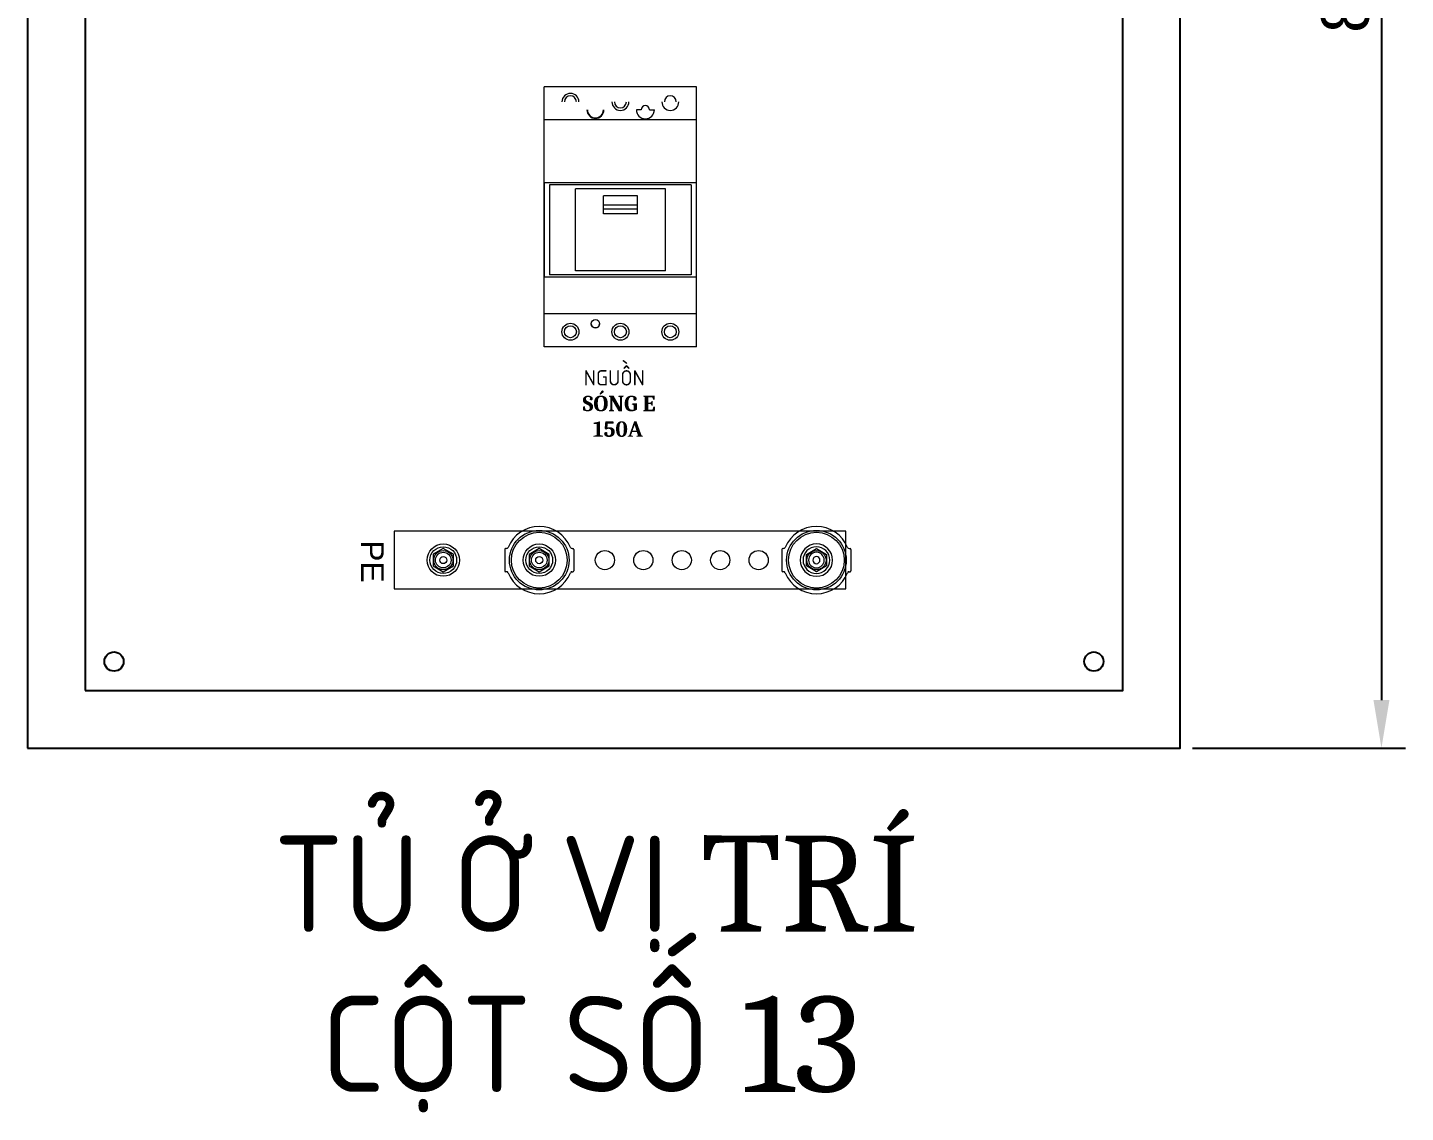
# Model space of a CAD drawing. Extents: x 223136 to 348136, y -32544 to -4064.
# Drawn here: x 240562 to 241279, y -31400 to -30835 of the extents above; entities that cross this region are included whole.
import ezdxf

# ---------------------------------------------------------------- set-up
doc = ezdxf.new("R2010")
doc.units = 0
doc.header["$LTSCALE"] = 20
doc.header["$MEASUREMENT"] = 0
doc.layers.add('busbar support', color=7, linetype='Continuous', lineweight=13)
doc.styles.add('Arial$001', font='arial.ttf', dxfattribs={"height": 0.828039})
doc.dimstyles.get("Standard").update_dxf_attribs({"dimtxt": 0.18, "dimasz": 0.18, "dimexe": 0.18, "dimexo": 0.0625, "dimgap": 0.09, "dimtad": 0, "dimtih": 1, "dimtoh": 1, "dimdec": 4, "dimzin": 0, "dimdsep": 46, "dimtxsty": 'Standard', "dimcen": 0.09, "dimadec": 0, "dimazin": 0, "dimtfac": 1, "dimtdec": 4, "dimtofl": 0, "dimtmove": 0, "dimatfit": 3, "dimfxl": 0, "dimtolj": 1, "dimtzin": 0, "dimarcsym": 0})

# ---------------------------------------------------------------- blocks, each defined once
blk = doc.blocks.new('*D68')
at = {"color": 0, "lineweight": -2, "transparency": 16777216}
for p, q in [((241168.25, -30410), (241279.17, -30410)), ((241266.67, -30435), (241266.67, -31185)), ((241168.25, -31210), (241279.17, -31210))]:
    blk.add_line(p, q, dxfattribs=at)
at = {"color": 0, "transparency": 16777216}
for points in [[(241262.5, -30435), (241270.83, -30435), (241266.67, -30410)], [(241262.5, -31185), (241270.83, -31185), (241266.67, -31210)]]:
    blk.add_solid(points, dxfattribs=at)
at = {"layer": 'Defpoints', "color": 0, "transparency": 16777216}
for p in [(241162, -30410), (241162, -31210), (241266.67, -31210)]:
    blk.add_point(p, dxfattribs=at)
at = {"color": 0, "transparency": 16777216, "insert": (241247.92, -30810), "char_height": 25, "attachment_point": 5, "rotation": 90}
blk.add_mtext('800', dxfattribs=at)
blk = doc.blocks.new('REGET')
at = {"layer": 'busbar support', "color": 40, "lineweight": 13, "ltscale": 0.6}
blk.add_lwpolyline([(259552.21, -230333.7), (259549.2, -230335.43), (259549.2, -230338.9), (259552.21, -230340.63), (259555.21, -230338.9), (259555.21, -230335.43)], close=True, dxfattribs=at)
for radius in [4.84, 4, 2.33, 1.06]:
    blk.add_circle((259552.21, -230337.17), radius, dxfattribs=at)

msp = doc.modelspace()

# ---------------------------------------------------------------- linework, layer by layer
at = {"lineweight": 0}
for p, q in [((240830.929, -31001.211), (240830.929, -30866.011)), ((240910.177, -30866.011), (240830.929, -30866.011)), ((240910.177, -31001.211), (240910.177, -30866.011)), ((240881.369, -30877.971), (240878.873, -30877.971)), ((240885.737, -30877.971), (240888.233, -30877.971)), ((240910.177, -30883.171), (240830.929, -30883.171)), ((240833.633, -30916.971), (240833.633, -30963.771)), ((240907.473, -30916.971), (240833.633, -30916.971)), ((240907.473, -30916.971), (240907.473, -30963.771)), ((240847.153, -30961.691), (240847.153, -30919.051)), ((240893.953, -30919.051), (240847.153, -30919.051)), ((240879.393, -30922.663), (240861.713, -30922.663)), ((240861.713, -30932.076), (240861.713, -30922.663)), ((240879.393, -30922.757), (240861.713, -30922.757)), ((240879.393, -30932.076), (240879.393, -30922.663)), ((240893.953, -30961.691), (240893.953, -30919.051)), ((240879.393, -30927.619), (240861.713, -30927.619)), ((240879.393, -30929.648), (240861.713, -30929.648)), ((240879.393, -30932.076), (240861.713, -30932.076)), ((240907.473, -30963.771), (240833.633, -30963.771)), ((240893.953, -30961.691), (240847.153, -30961.691)), ((240910.177, -30984.051), (240830.929, -30984.051)), ((240910.177, -31001.211), (240830.929, -31001.211))]:
    msp.add_line(p, q, dxfattribs=at)
at = {"lineweight": 5}
for p, q in [((240810.336, -31106.727), (240810.336, -31117.727)), ((240811.212, -31106.227), (240810.836, -31106.227)), ((240845.461, -31106.227), (240845.836, -31106.227)), ((240846.336, -31106.727), (240846.336, -31117.727)), ((240954.588, -31106.727), (240954.588, -31117.727)), ((240955.463, -31106.227), (240955.088, -31106.227)), ((240989.712, -31106.227), (240990.088, -31106.227)), ((240990.588, -31106.727), (240990.588, -31117.727)), ((240811.212, -31118.227), (240810.836, -31118.227)), ((240845.461, -31118.227), (240845.836, -31118.227)), ((240955.463, -31118.227), (240955.088, -31118.227)), ((240989.712, -31118.227), (240990.088, -31118.227))]:
    msp.add_line(p, q, dxfattribs=at)
at = {"color": 242, "true_color": 0xcd2027}
for points in [[(240562, -31210), (241162, -31210), (241162, -30410), (240562, -30410)], [(240592, -31180), (241132, -31180), (241132, -30440), (240592, -30440)]]:
    msp.add_lwpolyline(points, close=True, dxfattribs=at)
at = {"lineweight": 0}
msp.add_lwpolyline([(240830.929, -30964.811), (240910.177, -30964.811), (240910.177, -30915.931), (240830.929, -30915.931)], close=True, dxfattribs=at)
at = {"lineweight": 5}
msp.add_lwpolyline([(240752.847, -31127.223), (240987.846, -31127.223), (240987.846, -31097.223), (240752.847, -31097.223)], close=True, dxfattribs=at)
at = {"lineweight": 0}
for centre, radius in [((240857.553, -30989.251), 2.184), ((240844.553, -30993.411), 4.42), ((240844.553, -30993.411), 3.12), ((240870.553, -30993.411), 4.42), ((240870.553, -30993.411), 3.12), ((240896.553, -30993.411), 4.42), ((240896.553, -30993.411), 3.12)]:
    msp.add_circle(centre, radius, dxfattribs=at)
at = {"lineweight": 5}
for centre, radius in [((240828.336, -31112.227), 15.5), ((240828.336, -31112.227), 14.5), ((240972.588, -31112.227), 15.5), ((240972.588, -31112.227), 14.5), ((240778.384, -31112.223), 5), ((240828.332, -31112.223), 5), ((240828.336, -31112.227), 5), ((240828.336, -31112.227), 5), ((240862.502, -31112.223), 5), ((240882.502, -31112.223), 5), ((240902.502, -31112.223), 5), ((240922.502, -31112.223), 5), ((240942.502, -31112.223), 5), ((240972.588, -31112.227), 5), ((240972.588, -31112.227), 5), ((240972.593, -31112.223), 5)]:
    msp.add_circle(centre, radius, dxfattribs=at)
for centre in [(240607, -31165), (241117, -31165)]:
    msp.add_circle(centre, 5)
at = {"lineweight": 0}
for centre, radius, start, end in [((240844.553, -30873.811), 4.42, 0, 180), ((240844.553, -30873.811), 3.12, 0, 180), ((240870.553, -30873.811), 4.42, 180, 0), ((240870.553, -30873.811), 3.12, 180, 0), ((240896.553, -30873.811), 4.42, 180, 0), ((240896.553, -30873.811), 3.12, 0, 180), ((240857.553, -30877.971), 4.42, 180, 0), ((240857.553, -30877.971), 4.16, 180, 0), ((240883.553, -30877.971), 4.68, 180, 0), ((240883.553, -30877.971), 2.184, 0, 180), ((240857.553, -30989.251), 2.184, 180, 0)]:
    msp.add_arc(centre, radius, start, end, dxfattribs=at)
at = {"lineweight": 5}
for centre, radius, start, end in [((240828.336, -31112.227), 17.5, 22.233272, 157.766728), ((240972.588, -31112.227), 17.5, 22.233272, 157.766728), ((240810.836, -31106.727), 0.5, 90, 180), ((240811.212, -31105.227), 1, 270, 337.766728), ((240845.461, -31105.227), 1, 202.233272, 270), ((240845.836, -31106.727), 0.5, 0, 90), ((240955.088, -31106.727), 0.5, 90, 180), ((240955.463, -31105.227), 1, 270, 337.766728), ((240989.712, -31105.227), 1, 202.233272, 270), ((240990.088, -31106.727), 0.5, 0, 90), ((240810.836, -31117.727), 0.5, 180, 270), ((240845.836, -31117.727), 0.5, 270, 0), ((240955.088, -31117.727), 0.5, 180, 270), ((240990.088, -31117.727), 0.5, 270, 0), ((240811.212, -31119.227), 1, 22.233272, 90), ((240828.336, -31112.227), 17.5, 202.233272, 337.766728), ((240845.461, -31119.227), 1, 90, 157.766728), ((240955.463, -31119.227), 1, 22.233272, 90), ((240972.588, -31112.227), 17.5, 202.233272, 337.766728), ((240989.712, -31119.227), 1, 90, 157.766728)]:
    msp.add_arc(centre, radius, start, end, dxfattribs=at)

# ---------------------------------------------------------------- block references
at = {"layer": 'busbar support', "color": 7, "lineweight": 5, "ltscale": 0.6, "yscale": 1.739886907305111, "zscale": 1.739886907305111, "rotation": 180}
for p, xscale in [((692369.868, -431872.843), 1.739886907305111), ((692419.82, -431872.847), 1.739886907305111), ((-210618.896, -431872.847), -1.739886907305111)]:
    msp.add_blockref('REGET', p, dxfattribs=dict(at, xscale=xscale))

# ---------------------------------------------------------------- texts
at = {"color": 7, "lineweight": 5, "true_color": 0x000007, "style": 'Arial$001'}
msp.add_text('PE ', height=11.8254, rotation=270, dxfattribs=at).set_placement((240735.59, -31101.895))
at = {"linetype": 'ByBlock', "attachment_point": 1}
for s, width, heights, insert, char_height in [('\\pi20.99258;{\\fCambria|b0|i0|c0|p18;NGUỒN\\P\\pi20.34767;\\fCambria|b1|i0|c0|p18;SÓNG E\\P\\pi25.77041;150A}', 79.5, [46.025], (240830.5, -31013.399), 8), ('\\pi120.05558;{\\fCambria|b0|i0|c0|p18;TỦ Ở VỊ TRÍ\\P\\pi144.82024;CỘT SỐ 13}', 613.5, [204.934], (240570, -31255.566), 50)]:
    msp.add_mtext_dynamic_manual_height_columns(s, width=width, gutter_width=1.5, heights=heights, dxfattribs=dict(at, insert=insert, char_height=char_height))

# ---------------------------------------------------------------- dimensions: what is measured, and where the dimension line sits
dim = msp.add_linear_dim(base=(241266.666, -31210), p1=(241162, -30410), p2=(241162, -31210), angle=90, dimstyle='Standard', override={"dimscale": 10, "dimtxt": 2.5, "dimasz": 2.5, "dimexe": 1.25, "dimexo": 0.625, "dimgap": 0.625, "dimtad": 1, "dimtih": 0, "dimtoh": 0, "dimdec": 2, "dimzin": 8, "dimdsep": 44, "dimcen": 2.5, "dimtdec": 2, "dimtofl": 1, "dimtolj": 0, "dimtzin": 8})
dim.commit()
dim.dimension.update_dxf_attribs({"geometry": '*D68', "text_midpoint": (241247.916, -30810)})

doc.saveas('drawing.dxf')
